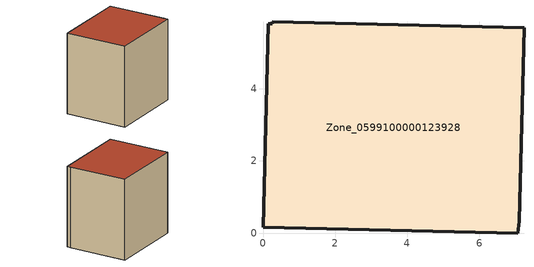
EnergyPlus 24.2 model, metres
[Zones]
Zone_0599100000123928
 floor ground (C_G): 7.06,0 0,0.16 0.14,5.81 0.26,5.81 0.26,5.86 7.24,5.69 7.11,0.32 z0
 wall outside (C_F): 0,0.16 7.06,0 7.11,0.32 7.24,5.69 0.26,5.86 0.26,5.81 0.14,5.81 0,0.16 z0:7.37
 roof outside (C_R): 0.26,5.86 0.26,5.81 0.14,5.81 0,0.16 7.06,0 7.11,0.32 7.24,5.69 z7.37
[BUILDING]
Pand.0599100000123928: North Axis=0; Terrain=City; Loads Convergence Tolerance Value=0.04; Temperature Convergence Tolerance Value=0.4; Solar Distribution=FullExterior; Maximum Number of Warmup Days=25; Minimum Number of Warmup Days=1
[Site:Location]
Rotterdam.The.Hague.AP_ZH_NLD Design_Conditions: Latitude=51.96; Longitude=4.45; Time Zone=1; Elevation=-4.5
[SITE:GROUNDTEMPERATURE:BUILDINGSURFACE]
18, 18, 18, 18, 18, 18, 18, 18, 18, 18, 18, 18
[MATERIAL] Thermal Absorptance=0.9; Solar Absorptance=0.7; Visible Absorptance=0.7
Name | Roughness | Thickness | Conductivity | Density | Specific Heat
G.TI.1946-1964 | MediumSmooth | 0.15 | 1 | 540 | 1210
F.TI.1946-1964 | Rough | 0.3 | 0.857143 | 1920 | 840
R.TI.1946-1964 | MediumRough | 0.2 | 0.277778 | 1500 | 1000
[CONSTRUCTION]
C_G: G.TI.1946-1964
C_F: F.TI.1946-1964
C_R: R.TI.1946-1964
[ZONE]
Zone_0599100000123928: Type=1; Multiplier=1; Ceiling Height=Autocalculate; Volume=Autocalculate; Floor Area=autocalculate; Part of Total Floor Area=Yes
[ZONEINFILTRATION:DESIGNFLOWRATE]
Infil_Zone_0599100000123928: Zone or ZoneList or Space or SpaceList=Zone_0599100000123928; Schedule=AlwaysOn; Design Flow Rate Calculation Method=Flow/Area; Flow Rate per Floor Area=0.003; Constant Term Coefficient=1; Temperature Term Coefficient=0; Velocity Term Coefficient=0; Velocity Squared Term Coefficient=0
[HVACTEMPLATE:ZONE:IDEALLOADSAIRSYSTEM]
Zone_0599100000123928: Maximum Heating Supply Air Temperature=50; Minimum Cooling Supply Air Temperature=13; Maximum Heating Supply Air Humidity Ratio=0.0156; Minimum Cooling Supply Air Humidity Ratio=0.0077; Heating Limit=NoLimit; Cooling Limit=NoLimit; Dehumidification Control Type=ConstantSensibleHeatRatio; Cooling Sensible Heat Ratio=0.7; Dehumidification Setpoint=60; Humidification Control Type=None; Humidification Setpoint=30; Outdoor Air Method=None; Outdoor Air Flow Rate per Person=0.00944; Outdoor Air Flow Rate per Zone Floor Area=0; Outdoor Air Flow Rate per Zone=0; Demand Controlled Ventilation Type=None; Outdoor Air Economizer Type=NoEconomizer; Heat Recovery Type=None; Sensible Heat Recovery Effectiveness=0.7; Latent Heat Recovery Effectiveness=0.65
[ZONECONTROL:THERMOSTAT]
ThermostatControl_Zone_0599100000123928: Zone or ZoneList=Zone_0599100000123928; Control Type Schedule=DualSetpointControlType; Control 1=Thermostat_Zone_0599100000123928; Temperature Difference Between Cutout And Setpoint=0
[THERMOSTATSETPOINT:DUALSETPOINT]
Thermostat_Zone_0599100000123928: Heating Setpoint Temperature Schedule=HeatingSetpoint_Zone_0599100000123928; Cooling Setpoint Temperature Schedule=CoolingSetpoint_Zone_0599100000123928
[SCHEDULE:COMPACT]
HeatingSetpoint_Zone_0599100000123928: Through: 12/31, For: AllDays, Until: 24:00, 21
CoolingSetpoint_Zone_0599100000123928: Through: 12/31, For: AllDays, Until: 24:00, 24
DualSetpointControlType: Through: 12/31, For: AllDays, Until: 24:00, 4
AlwaysOn: Through: 12/31, For: AllDays, Until: 24:00, 1
